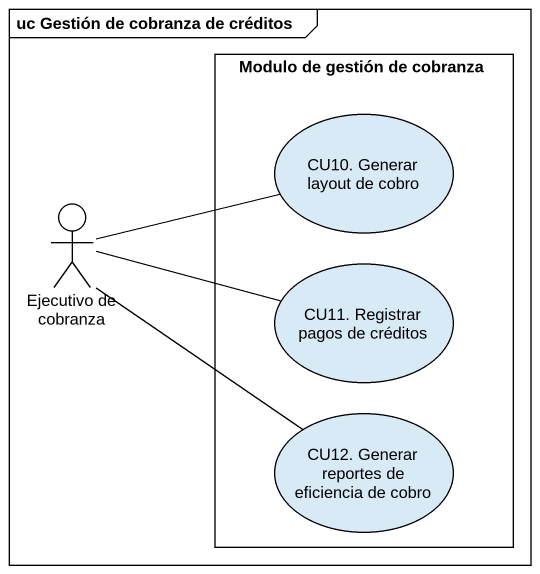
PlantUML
@startuml
mainframe uc Gestión de cobranza de créditos
rectangle "Modulo de gestión de cobranza" as Modulo_de_gestión_de {
  usecase "CU10. Generar layout de cobro" as CU10_Generar_layout_de_cobro
  usecase "CU11. Registrar pagos de créditos" as CU11_Registrar_pagos_de
  usecase "CU12. Generar reportes de eficiencia de cobro" as CU12_Generar_reportes_de
}
actor "Ejecutivo de cobranza" as Ejecutivo_de_cobranza
Ejecutivo_de_cobranza -right- CU10_Generar_layout_de_cobro
Ejecutivo_de_cobranza -right- CU11_Registrar_pagos_de
Ejecutivo_de_cobranza -- CU12_Generar_reportes_de
@enduml
